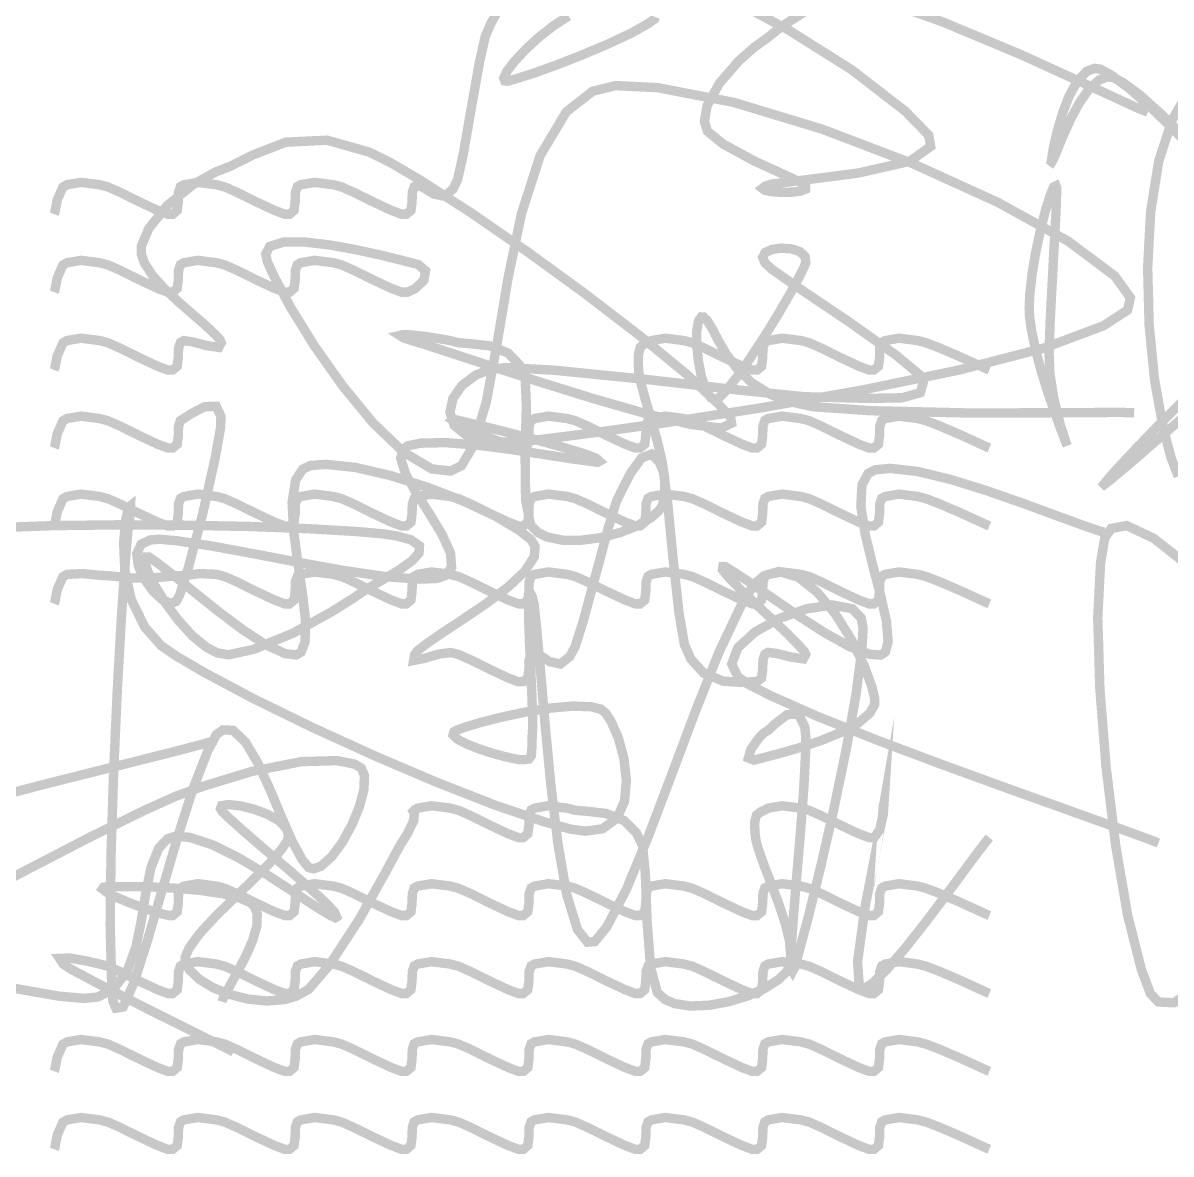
# Model space of a CAD drawing. Extents: x 0.5 to 10.7, y 0.3 to 10.6.
# Drawn here: x 7.432 to 9.123, y 7.387 to 9.054 of the extents above; entities that cross this region are included whole.
import ezdxf

# ---------------------------------------------------------------- set-up
doc = ezdxf.new("R2010")
doc.units = 0
doc.layers.get('0').update_dxf_attribs({"linetype": 'CONTINUOUS'})

msp = doc.modelspace()

# ---------------------------------------------------------------- linework, layer by layer
at = {"color": 0, "const_width": 0.013889}
for points in [[(8.71729, 9.08018), (8.78629, 9.05578), (8.90235, 9.00722), (9.01297, 8.95682), (9.07269, 8.92925), (9.08919, 8.92253)], [(7.47775, 8.77225), (7.4784, 8.77399), (7.48204, 8.79308), (7.49046, 8.81218), (7.49349, 8.81392), (7.49653, 8.81565), (7.51699, 8.81912), (7.54443, 8.81565), (7.551, 8.81392), (7.55707, 8.81228), (7.57471, 8.80447), (7.60303, 8.79047), (7.6301, 8.77778), (7.64501, 8.77225), (7.65001, 8.77225), (7.65218, 8.77225), (7.65881, 8.77778), (7.66049, 8.79047), (7.66081, 8.80447), (7.66374, 8.81282), (7.66569, 8.81392), (7.66872, 8.81565), (7.68924, 8.81912), (7.71664, 8.81565), (7.72319, 8.81392), (7.72928, 8.81228), (7.7469, 8.80447), (7.77522, 8.79047), (7.80231, 8.77778), (7.81722, 8.77225), (7.82221, 8.77225), (7.82437, 8.77225), (7.831, 8.77778), (7.83268, 8.79047), (7.83301, 8.80447), (7.83594, 8.81282), (7.83789, 8.81392), (7.84093, 8.81565), (7.86143, 8.81912), (7.88883, 8.81565), (7.8954, 8.81392), (7.90147, 8.81228), (7.91911, 8.80447), (7.94743, 8.79047), (7.9745, 8.77778), (7.98947, 8.77225), (7.99447, 8.77225), (7.99664, 8.77225), (8.00325, 8.77778), (8.00493, 8.79047), (8.00526, 8.80447), (8.00819, 8.81282), (8.01014, 8.81392), (8.01204, 8.815), (8.02171, 8.81142), (8.03668, 8.80203), (8.05274, 8.79861), (8.06549, 8.80935), (8.06765, 8.81392), (8.0721, 8.82357), (8.08024, 8.85992), (8.09196, 8.92697), (8.10406, 8.99544), (8.11279, 9.03412), (8.11778, 9.04568), (8.12067, 9.05246), (8.13112, 9.072)], [(8.36333, 9.06278), (8.36219, 9.05974), (8.35237, 9.05279), (8.32813, 9.03917), (8.29482, 9.02349), (8.25672, 9.00732), (8.21815, 8.99219), (8.18338, 8.97971), (8.15674, 8.97131), (8.14594, 8.96826), (8.14253, 8.96858), (8.14176, 8.96869), (8.14003, 8.97293), (8.14507, 8.98324), (8.15625, 8.99783), (8.17219, 9.01492), (8.19163, 9.03282), (8.21317, 9.04981), (8.23551, 9.06413)], [(8.50065, 9.07525), (8.55985, 9.04351), (8.6531, 8.98481), (8.73182, 8.92389), (8.76622, 8.88861), (8.76818, 8.87739), (8.7691, 8.87207), (8.73807, 8.85004), (8.66189, 8.83279), (8.57856, 8.822), (8.53444, 8.81657), (8.52681, 8.81392), (8.52522, 8.81342), (8.52111, 8.81028), (8.52496, 8.8074), (8.53543, 8.80539), (8.54958, 8.80442), (8.56451, 8.80469), (8.57721, 8.80621), (8.58479, 8.80925), (8.5849, 8.81332), (8.58431, 8.81392), (8.58057, 8.8176), (8.55669, 8.829), (8.5096, 8.85042), (8.46322, 8.87571), (8.44021, 8.89442), (8.43778, 8.90224), (8.43571, 8.90886), (8.43967, 8.93192), (8.45785, 8.96522), (8.486, 8.99767), (8.50956, 9.01856), (8.51807, 9.02458), (8.52626, 9.03043), (8.55007, 9.04921), (8.58615, 9.07232)], [(9.13753, 8.891), (9.10824, 8.92025), (9.07938, 8.94629), (9.05365, 8.96539), (9.0389, 8.97336), (9.03375, 8.97401), (9.02994, 8.97456), (9.01779, 8.97032), (9.00256, 8.95676), (8.98844, 8.93664), (8.97575, 8.91314), (8.96496, 8.88943), (8.95643, 8.86876), (8.95053, 8.85433), (8.94764, 8.84928), (8.94764, 8.84928), (8.94689, 8.84983), (8.94775, 8.85607), (8.95057, 8.8725), (8.95583, 8.89524), (8.96343, 8.92096), (8.97314, 8.94635), (8.98497, 8.96793), (8.99864, 8.98247), (9.01042, 8.98708), (9.01406, 8.98654), (9.01938, 8.98583), (9.03456, 8.97754), (9.06185, 8.95742), (9.09304, 8.9299), (9.12522, 8.89882), (9.15554, 8.86794)], [(7.47775, 8.65733), (7.4784, 8.65907), (7.48204, 8.67817), (7.49046, 8.69726), (7.49349, 8.699), (7.49653, 8.70074), (7.51699, 8.70421), (7.54443, 8.70074), (7.551, 8.699), (7.55707, 8.69738), (7.57471, 8.68956), (7.60303, 8.67557), (7.6301, 8.66287), (7.64501, 8.65733), (7.65001, 8.65733), (7.65218, 8.65733), (7.65881, 8.66287), (7.66049, 8.67557), (7.66081, 8.68956), (7.66374, 8.69792), (7.66569, 8.699), (7.66872, 8.70074), (7.68924, 8.70421), (7.71664, 8.70074), (7.72319, 8.699), (7.72928, 8.69738), (7.7469, 8.68956), (7.77522, 8.67557), (7.80231, 8.66287), (7.81722, 8.65733), (7.82221, 8.65733), (7.82437, 8.65733), (7.831, 8.66287), (7.83268, 8.67557), (7.83301, 8.68956), (7.83594, 8.69792), (7.83789, 8.699), (7.84093, 8.70074), (7.86143, 8.70421), (7.88883, 8.70074), (7.8954, 8.699), (7.90147, 8.69738), (7.91911, 8.68956), (7.94743, 8.67557), (7.9745, 8.66287), (7.98947, 8.65733), (7.99447, 8.65733), (7.99826, 8.65733), (8.00976, 8.66265), (8.02229, 8.67492), (8.02479, 8.68886), (8.01417, 8.69797), (8.01014, 8.699), (8.00521, 8.70031), (7.9905, 8.70415), (7.96001, 8.71164), (7.92296, 8.71978), (7.88362, 8.72694), (7.84636, 8.73128), (7.81549, 8.73112), (7.79525, 8.72472), (7.78933, 8.7136), (7.78999, 8.71039), (7.79144, 8.70281), (7.80137, 8.68088), (7.82611, 8.63456), (7.86083, 8.57844), (7.90229, 8.51964), (7.9471, 8.46511), (7.99208, 8.42188), (8.03386, 8.39697), (8.06207, 8.39382), (8.06917, 8.39735), (8.07781, 8.40169), (8.09532, 8.43158), (8.11453, 8.49647), (8.13026, 8.58182), (8.14626, 8.6774), (8.16613, 8.77294), (8.19353, 8.85818), (8.2321, 8.92296), (8.27094, 8.9534), (8.28554, 8.95692), (8.30485, 8.96169), (8.36714, 8.95861), (8.47928, 8.9369), (8.60883, 8.89768), (8.74283, 8.84668), (8.86811, 8.78965), (8.97168, 8.73253), (9.04053, 8.68099), (9.06337, 8.64931), (9.06153, 8.64085), (9.05931, 8.63103), (9.02399, 8.60796), (8.93582, 8.57487), (8.81179, 8.54281), (8.66661, 8.51286), (8.51503, 8.48622), (8.37175, 8.46397), (8.25151, 8.44738), (8.18978, 8.43967), (8.16917, 8.4375), (8.15685, 8.43625), (8.11942, 8.43696), (8.08599, 8.44569), (8.06711, 8.46104), (8.06082, 8.48036), (8.06526, 8.50097), (8.07861, 8.52012), (8.09896, 8.53526), (8.11789, 8.54264), (8.12446, 8.54362), (8.14274, 8.54633), (8.2161, 8.54221), (8.35433, 8.52826), (8.49864, 8.51178), (8.58208, 8.50336), (8.60846, 8.50265), (8.62582, 8.50222), (8.6779, 8.50082), (8.72706, 8.50174), (8.7539, 8.50928), (8.75797, 8.52365), (8.75651, 8.52724), (8.7531, 8.53543), (8.71892, 8.56392), (8.64729, 8.61469), (8.57286, 8.66471), (8.53396, 8.69189), (8.52681, 8.699), (8.5249, 8.7009), (8.52154, 8.70865), (8.52539, 8.71582), (8.5356, 8.72043), (8.54937, 8.72228), (8.56386, 8.72119), (8.57639, 8.71707), (8.5841, 8.70975), (8.58513, 8.70139), (8.58431, 8.699), (8.58262, 8.69456), (8.57628, 8.68153), (8.56244, 8.65588), (8.54449, 8.62506), (8.52425, 8.59218), (8.50336, 8.56022), (8.48356, 8.53222), (8.46664, 8.51124), (8.45785, 8.50211), (8.45432, 8.50028), (8.45269, 8.49946), (8.44532, 8.50174), (8.43756, 8.51372), (8.43132, 8.53293), (8.42686, 8.55599), (8.42443, 8.57958), (8.42443, 8.60047), (8.42703, 8.61529), (8.43126, 8.62082), (8.43261, 8.62071), (8.4344, 8.62067), (8.43956, 8.616), (8.44694, 8.60394), (8.45594, 8.58664), (8.46789, 8.56614), (8.48383, 8.54465), (8.5051, 8.52414), (8.53293, 8.50678), (8.55935, 8.49664), (8.56847, 8.49457), (8.59494, 8.48872), (8.67964, 8.48275), (8.82715, 8.47928), (8.97043, 8.47971), (9.04807, 8.48025), (9.0689, 8.4796)], [(9.134, 8.38601), (9.12901, 8.39887), (9.12358, 8.41276), (9.11193, 8.45628), (9.09901, 8.52821), (9.09104, 8.6091), (9.08886, 8.69347), (9.09326, 8.77572), (9.10514, 8.85032), (9.12522, 8.91174), (9.14518, 8.9459)], [(7.47775, 8.54264), (7.4784, 8.54438), (7.48204, 8.56347), (7.49046, 8.58257), (7.49349, 8.58431), (7.49653, 8.58604), (7.51699, 8.58951), (7.54443, 8.58604), (7.551, 8.58431), (7.55707, 8.58268), (7.57471, 8.57487), (7.60303, 8.56088), (7.6301, 8.54818), (7.64501, 8.54264), (7.65001, 8.54264), (7.65218, 8.54264), (7.65881, 8.54818), (7.66049, 8.56088), (7.66081, 8.57487), (7.66374, 8.58322), (7.66569, 8.58431), (7.66857, 8.58599), (7.68121, 8.58415), (7.70269, 8.57861), (7.72006, 8.57596), (7.72379, 8.5829), (7.72319, 8.58431), (7.7219, 8.58718), (7.71528, 8.59462), (7.70057, 8.60846), (7.68158, 8.62489), (7.66069, 8.64312), (7.64025, 8.66228), (7.62278, 8.68158), (7.61057, 8.70014), (7.60607, 8.71289), (7.60612, 8.71707), (7.60618, 8.72553), (7.61675, 8.75076), (7.64415, 8.78515), (7.68257, 8.81592), (7.71485, 8.83421), (7.72624, 8.8386), (7.73753, 8.84299), (7.77018, 8.85943), (7.81874, 8.87831), (7.87961, 8.88129), (7.94174, 8.86376), (7.96072, 8.85433), (7.97547, 8.84694), (8.01833, 8.82161), (8.09267, 8.77371), (8.17626, 8.71593), (8.26183, 8.6536), (8.3419, 8.59207), (8.40918, 8.53668), (8.45617, 8.49278), (8.47418, 8.47314), (8.47553, 8.46571), (8.47575, 8.46431), (8.46072, 8.45708), (8.4159, 8.46246), (8.34987, 8.47825), (8.27149, 8.50071), (8.18946, 8.52621), (8.11274, 8.55111), (8.04997, 8.57167), (8.02012, 8.58143), (8.01014, 8.58431), (8.00553, 8.58567), (7.99203, 8.59028), (7.98676, 8.59364), (7.9916, 8.59483), (8.00358, 8.59435), (8.02001, 8.59256), (8.03803, 8.59006), (8.05485, 8.58713), (8.06446, 8.58518), (8.06765, 8.58431), (8.07329, 8.58279), (8.09125, 8.58138), (8.11942, 8.57824), (8.14643, 8.56771), (8.16357, 8.54981), (8.16667, 8.54264), (8.17156, 8.53114), (8.17339, 8.491), (8.1715, 8.41992), (8.17225, 8.35124), (8.17958, 8.31396), (8.18707, 8.30653), (8.19037, 8.30328), (8.20372, 8.29665), (8.22672, 8.29189), (8.25375, 8.29178), (8.28256, 8.29562), (8.31093, 8.30296), (8.33669, 8.3131), (8.35758, 8.32553), (8.36876, 8.33556), (8.37136, 8.33957), (8.37386, 8.34353), (8.37733, 8.35796), (8.37733, 8.38222), (8.37289, 8.41043), (8.36561, 8.4406), (8.35704, 8.47086), (8.34868, 8.49924), (8.34207, 8.52382), (8.33919, 8.53792), (8.33886, 8.54264), (8.33849, 8.54833), (8.33843, 8.56537), (8.34115, 8.57617), (8.34662, 8.58062), (8.35271, 8.58322), (8.3546, 8.58431), (8.35764, 8.58604), (8.3781, 8.58951), (8.40554, 8.58604), (8.41211, 8.58431), (8.41818, 8.58268), (8.43582, 8.57487), (8.46414, 8.56088), (8.49121, 8.54818), (8.50612, 8.54264), (8.51113, 8.54264), (8.51329, 8.54264), (8.51992, 8.54818), (8.5216, 8.56088), (8.52192, 8.57487), (8.52485, 8.58322), (8.52681, 8.58431), (8.52983, 8.58604), (8.55035, 8.58951), (8.57775, 8.58604), (8.58431, 8.58431), (8.59039, 8.58268), (8.60801, 8.57487), (8.63633, 8.56088), (8.66342, 8.54818), (8.67833, 8.54264), (8.68332, 8.54264), (8.68549, 8.54264), (8.69211, 8.54818), (8.69379, 8.56088), (8.69412, 8.57487), (8.69706, 8.58322), (8.699, 8.58431), (8.70204, 8.58604), (8.72254, 8.58951), (8.74994, 8.58604), (8.75651, 8.58431), (8.76264, 8.58268), (8.7806, 8.57585), (8.80957, 8.56347), (8.83675, 8.55111), (8.8514, 8.54438), (8.85558, 8.54264)], [(9.15267, 8.50885), (9.12532, 8.48188), (9.09631, 8.45242), (9.06874, 8.42378), (9.04562, 8.39903), (9.02994, 8.38146), (9.02447, 8.37446), (9.02474, 8.37418), (9.02474, 8.37418), (9.02501, 8.37392), (9.03212, 8.37924), (9.05029, 8.39438), (9.07607, 8.41644), (9.10618, 8.4426), (9.13747, 8.46972)], [(7.47775, 8.42779), (7.4784, 8.42953), (7.48204, 8.44863), (7.49046, 8.46772), (7.49349, 8.46946), (7.49653, 8.47119), (7.51699, 8.47467), (7.54443, 8.47119), (7.551, 8.46946), (7.55707, 8.46783), (7.57471, 8.46001), (7.60303, 8.44601), (7.6301, 8.43332), (7.64501, 8.42779), (7.65001, 8.42779), (7.65218, 8.42779), (7.65881, 8.43332), (7.66049, 8.44601), (7.66081, 8.46001), (7.66374, 8.46838), (7.66569, 8.46946), (7.66872, 8.47119), (7.67996, 8.47863), (7.69949, 8.48867), (7.71642, 8.48915), (7.72331, 8.47433), (7.72319, 8.46946), (7.72288, 8.45839), (7.71485, 8.41336), (7.69646, 8.33089), (7.67524, 8.25125), (7.66243, 8.21083), (7.65831, 8.20344), (7.65722, 8.20161), (7.64942, 8.19863), (7.63678, 8.20421), (7.62289, 8.21724), (7.61035, 8.23486), (7.60161, 8.25413), (7.59928, 8.27214), (7.60579, 8.28597), (7.61914, 8.29226), (7.62375, 8.29264), (7.63222, 8.2934), (7.65821, 8.29107), (7.70904, 8.28347), (7.77072, 8.27208), (7.83783, 8.25922), (7.90474, 8.24718), (7.96599, 8.23817), (8.01606, 8.23449), (8.04172, 8.23557), (8.04943, 8.23833), (8.0535, 8.23986), (8.06321, 8.25179), (8.06147, 8.27349), (8.04899, 8.30072), (8.03065, 8.33089), (8.01118, 8.36139), (7.99544, 8.38943), (7.98822, 8.41249), (7.9916, 8.42572), (7.99447, 8.42779), (7.99897, 8.43115), (8.01731, 8.43485), (8.05376, 8.43571), (8.09885, 8.43224), (8.14763, 8.42606), (8.19521, 8.41883), (8.23654, 8.41233), (8.26682, 8.40826), (8.27838, 8.40668), (8.28108, 8.40821), (8.28108, 8.40821), (8.27621, 8.41271), (8.25553, 8.42031), (8.2239, 8.42979), (8.18608, 8.44026), (8.14675, 8.45053), (8.11074, 8.45953), (8.08274, 8.46619), (8.07146, 8.46886), (8.06765, 8.46946), (8.06717, 8.46957), (8.0656, 8.46858), (8.07232, 8.46431), (8.08544, 8.45768), (8.10275, 8.44987), (8.12185, 8.44185), (8.1404, 8.43479), (8.15608, 8.42974), (8.16401, 8.42779), (8.16667, 8.42779), (8.16883, 8.42779), (8.17546, 8.43332), (8.17714, 8.44601), (8.17746, 8.46001), (8.18039, 8.46838), (8.18235, 8.46946), (8.18539, 8.47119), (8.20589, 8.47467), (8.23329, 8.47119), (8.23986, 8.46946), (8.24593, 8.46783), (8.26357, 8.46001), (8.29189, 8.44601), (8.31896, 8.43332), (8.33388, 8.42779), (8.33886, 8.42779), (8.34104, 8.42779), (8.34771, 8.43332), (8.34939, 8.44601), (8.34972, 8.46001), (8.35265, 8.46838), (8.3546, 8.46946), (8.35764, 8.47119), (8.3781, 8.47467), (8.40554, 8.47119), (8.41211, 8.46946), (8.41818, 8.46783), (8.43582, 8.46001), (8.46414, 8.44601), (8.49121, 8.43332), (8.50612, 8.42779), (8.51113, 8.42779), (8.51329, 8.42779), (8.51992, 8.43332), (8.5216, 8.44601), (8.52192, 8.46001), (8.52485, 8.46838), (8.52681, 8.46946), (8.52983, 8.47119), (8.55035, 8.47467), (8.57775, 8.47119), (8.58431, 8.46946), (8.59039, 8.46783), (8.60801, 8.46001), (8.63633, 8.44601), (8.66342, 8.43332), (8.67833, 8.42779), (8.68332, 8.42779), (8.68549, 8.42779), (8.69211, 8.43332), (8.69379, 8.44601), (8.69412, 8.46001), (8.69706, 8.46838), (8.699, 8.46946), (8.70204, 8.47119), (8.72254, 8.47467), (8.74994, 8.47119), (8.75651, 8.46946), (8.76264, 8.46783), (8.7806, 8.46099), (8.80957, 8.44863), (8.83675, 8.43625), (8.8514, 8.42953), (8.85558, 8.42779)], [(7.39903, 8.3106), (7.47808, 8.31342), (7.57004, 8.31451), (7.66781, 8.31401), (7.76432, 8.31213), (7.8526, 8.30886), (7.9254, 8.30453), (7.96332, 8.30111), (7.97586, 8.29915), (7.98292, 8.29807), (8.00369, 8.29232), (8.01579, 8.28347), (8.01519, 8.27311), (8.00499, 8.26167), (7.98817, 8.24957), (7.96789, 8.23725), (7.9471, 8.22515), (7.93338, 8.21679), (7.92904, 8.21376), (7.91862, 8.2066), (7.88644, 8.18642), (7.82997, 8.15517), (7.77154, 8.13108), (7.73465, 8.1231), (7.72319, 8.125), (7.71783, 8.12592), (7.70264, 8.13368), (7.68126, 8.15099), (7.66049, 8.17389), (7.64165, 8.19937), (7.62625, 8.2245), (7.6155, 8.24615), (7.61094, 8.26139), (7.61313, 8.26708), (7.61387, 8.26708), (7.61724, 8.26708), (7.62739, 8.2601), (7.65142, 8.24181), (7.68283, 8.21636), (7.71843, 8.18782), (7.75489, 8.16038), (7.78911, 8.13797), (7.81782, 8.12483), (7.83404, 8.12289), (7.83789, 8.125), (7.84147, 8.12701), (7.84722, 8.14199), (7.84799, 8.17329), (7.84332, 8.21419), (7.83637, 8.2601), (7.83029, 8.30621), (7.82824, 8.34782), (7.83333, 8.38032), (7.84381, 8.3966), (7.84874, 8.39887), (7.85531, 8.40196), (7.87858, 8.40365), (7.92165, 8.39903), (7.97304, 8.38715), (8.02789, 8.36985), (8.08128, 8.34918), (8.12836, 8.32704), (8.16422, 8.3055), (8.18067, 8.2921), (8.18403, 8.2864), (8.18614, 8.28282), (8.185, 8.26753), (8.17085, 8.24576), (8.14589, 8.22244), (8.11442, 8.19874), (8.08074, 8.17594), (8.04926, 8.15522), (8.02425, 8.13786), (8.01286, 8.12879), (8.01014, 8.125), (8.00868, 8.12299), (8.00726, 8.11464), (8.02181, 8.11751), (8.04486, 8.12418), (8.06239, 8.12642), (8.06765, 8.125), (8.07374, 8.12337), (8.09136, 8.11556), (8.11968, 8.10157), (8.14675, 8.08886), (8.16168, 8.08333), (8.16667, 8.08333), (8.16883, 8.08333), (8.17546, 8.08886), (8.17714, 8.10157), (8.17746, 8.11556), (8.18039, 8.12392), (8.18235, 8.125), (8.18414, 8.12603), (8.19347, 8.12244), (8.20757, 8.11296), (8.22347, 8.10949), (8.23725, 8.12033), (8.23986, 8.125), (8.24517, 8.13482), (8.25689, 8.17171), (8.27528, 8.23975), (8.29378, 8.30908), (8.30572, 8.34814), (8.31125, 8.35969), (8.315, 8.36774), (8.32742, 8.39139), (8.34304, 8.41303), (8.35769, 8.41868), (8.36908, 8.40696), (8.3711, 8.40224), (8.37528, 8.39247), (8.38129, 8.34993), (8.38911, 8.26893), (8.39817, 8.18528), (8.40625, 8.13829), (8.41211, 8.125), (8.41564, 8.11686), (8.43468, 8.09608), (8.46317, 8.08425), (8.49083, 8.08242), (8.50603, 8.08333), (8.51113, 8.08333), (8.51329, 8.08333), (8.51992, 8.08886), (8.5216, 8.10157), (8.52192, 8.11556), (8.52485, 8.12392), (8.52681, 8.125), (8.52974, 8.12668), (8.54238, 8.12494), (8.56407, 8.11962), (8.58143, 8.11703), (8.58496, 8.12369), (8.58431, 8.125), (8.58268, 8.12825), (8.57525, 8.13661), (8.55817, 8.15397), (8.53618, 8.17475), (8.51253, 8.19683), (8.49024, 8.21789), (8.4725, 8.23574), (8.46246, 8.24804), (8.463, 8.25265), (8.46322, 8.25265), (8.46674, 8.25265), (8.47732, 8.24625), (8.50304, 8.22944), (8.53668, 8.20617), (8.57465, 8.18012), (8.6135, 8.15517), (8.64953, 8.13514), (8.67919, 8.12381), (8.69536, 8.12267), (8.699, 8.125), (8.70221, 8.12711), (8.70643, 8.14199), (8.70394, 8.17247), (8.69504, 8.21203), (8.68338, 8.25629), (8.67258, 8.30089), (8.66624, 8.34136), (8.66792, 8.37332), (8.67665, 8.38986), (8.68126, 8.39236), (8.68718, 8.39561), (8.70921, 8.39774), (8.74968, 8.39324), (8.79856, 8.3814), (8.85172, 8.36486), (8.90506, 8.34625), (8.95438, 8.32813), (8.99561, 8.3131), (9.01719, 8.30567), (9.02458, 8.30376)], [(7.35092, 7.76096), (7.4426, 7.80892), (7.53103, 7.85471), (7.60992, 7.89356), (7.65696, 7.91471), (7.67307, 7.92057), (7.6965, 7.92919), (7.76839, 7.95107), (7.84201, 7.96571), (7.89481, 7.96712), (7.92051, 7.96192), (7.92751, 7.95762), (7.93012, 7.95606), (7.93463, 7.94553), (7.93414, 7.92524), (7.92757, 7.8999), (7.91639, 7.87278), (7.90218, 7.8469), (7.88644, 7.82547), (7.87076, 7.81164), (7.85975, 7.80772), (7.85667, 7.80849), (7.85271, 7.80951), (7.8431, 7.82107), (7.82818, 7.84853), (7.81213, 7.88519), (7.79519, 7.92546), (7.77756, 7.96376), (7.7595, 7.99436), (7.74132, 8.01172), (7.72635, 8.01243), (7.72319, 8.01014), (7.71647, 8.00543), (7.70361, 7.98074), (7.68181, 7.92481), (7.6589, 7.85265), (7.63607, 7.77431), (7.61442, 7.70003), (7.59511, 7.63992), (7.57932, 7.60422), (7.56853, 7.60232), (7.56819, 7.60308), (7.56413, 7.61257), (7.56213, 7.64535), (7.56011, 7.72515), (7.56142, 7.83046), (7.56515, 7.94937), (7.57053, 8.06999), (7.57676, 8.18028), (7.58301, 8.26844), (7.58653, 8.30903), (7.58849, 8.32238), (7.58919, 8.32736), (7.59, 8.3425), (7.58708, 8.34017), (7.58274, 8.32032), (7.57992, 8.28782), (7.58171, 8.24761), (7.5911, 8.20464), (7.61106, 8.16385), (7.6351, 8.13667), (7.64475, 8.12999), (7.65761, 8.12115), (7.69819, 8.09733), (7.77126, 8.05843), (7.85732, 8.01639), (7.94971, 7.97424), (8.04199, 7.9349), (8.1275, 7.90147), (8.19965, 7.87696), (8.23867, 7.86615), (8.25196, 7.86431), (8.26004, 7.86317), (8.28538, 7.8666), (8.30675, 7.88206), (8.31793, 7.90701), (8.32075, 7.93756), (8.31717, 7.96994), (8.30897, 8.00043), (8.29807, 8.02513), (8.28999, 8.03737), (8.2864, 8.04025), (8.28293, 8.04297), (8.26893, 8.04644), (8.24197, 8.04753), (8.20882, 8.0446), (8.17285, 8.03879), (8.13743, 8.03136), (8.10585, 8.02333), (8.08143, 8.0159), (8.07081, 8.01204), (8.06765, 8.01014), (8.06663, 8.00956), (8.06532, 8.00493), (8.07194, 7.99864), (8.08513, 7.99175), (8.10243, 7.98486), (8.12164, 7.97851), (8.14031, 7.97336), (8.15608, 7.96978), (8.16401, 7.96847), (8.16667, 7.96847), (8.16917, 7.96847), (8.17681, 7.96946), (8.18072, 7.97444), (8.18153, 7.98693), (8.18197, 8.00439), (8.18235, 8.01014), (8.18267, 8.01568), (8.18251, 8.03222), (8.18143, 8.06511), (8.17969, 8.10374), (8.1779, 8.14318), (8.17665, 8.17828), (8.17654, 8.20404), (8.17822, 8.21544), (8.18164, 8.20953), (8.18224, 8.20736), (8.18463, 8.19846), (8.18767, 8.17057), (8.19368, 8.10568), (8.20074, 8.02294), (8.20931, 7.93261), (8.21983, 7.84494), (8.23275, 7.77007), (8.24858, 7.71838), (8.2634, 7.69965), (8.26779, 7.69997), (8.27414, 7.70053), (8.29172, 7.7219), (8.32064, 7.77724), (8.35314, 7.85574), (8.38769, 7.9471), (8.4229, 8.04101), (8.45731, 8.12711), (8.48953, 8.19521), (8.509, 8.22726), (8.51807, 8.23486), (8.52339, 8.23936), (8.54536, 8.24582), (8.57394, 8.23757), (8.60226, 8.215), (8.62885, 8.18283), (8.65207, 8.14578), (8.67042, 8.10872), (8.68235, 8.07628), (8.68653, 8.05903), (8.68642, 8.05333), (8.68631, 8.04932), (8.67964, 8.03728), (8.66228, 8.02235), (8.63743, 8.0089), (8.60829, 7.99696), (8.57796, 7.98682), (8.54958, 7.97857), (8.52621, 7.97239), (8.51486, 7.96951), (8.51113, 7.96847), (8.50879, 7.96789), (8.5006, 7.97103), (8.50439, 7.98406), (8.51546, 7.99972), (8.52376, 8.0084), (8.52681, 8.01014), (8.52983, 8.01187), (8.53999, 8.02138), (8.55767, 8.03489), (8.57428, 8.03603), (8.58356, 8.01682), (8.58431, 8.01014), (8.58518, 8.00196), (8.58475, 7.97694), (8.58214, 7.92626), (8.57753, 7.86535), (8.57215, 7.80122), (8.56717, 7.74115), (8.56364, 7.69228), (8.56278, 7.66174), (8.56569, 7.65668), (8.56569, 7.65668), (8.5689, 7.66292), (8.5746, 7.68365), (8.58931, 7.73844), (8.60747, 7.81256), (8.62674, 7.89735), (8.64475, 7.98432), (8.65912, 8.06472), (8.66758, 8.13004), (8.66954, 8.16163), (8.66775, 8.17165), (8.66683, 8.17697), (8.65349, 8.19092), (8.62435, 8.19646), (8.58664, 8.19092), (8.54665, 8.17686), (8.51069, 8.15696), (8.48503, 8.13362), (8.47592, 8.1096), (8.48486, 8.09104), (8.48975, 8.08735), (8.49957, 8.08003), (8.53282, 8.06304), (8.60211, 8.03239), (8.68924, 7.99767), (8.78608, 7.96126), (8.88422, 7.92557), (8.97558, 7.89285), (9.05181, 7.86546), (9.09158, 7.85086), (9.10471, 7.84571)], [(7.47775, 8.31293), (7.4784, 8.31467), (7.48204, 8.33376), (7.49046, 8.35286), (7.49349, 8.3546), (7.49653, 8.35633), (7.51699, 8.35981), (7.54443, 8.35633), (7.551, 8.3546), (7.55707, 8.35297), (7.57471, 8.34517), (7.60303, 8.33117), (7.6301, 8.31847), (7.64501, 8.31293), (7.65001, 8.31293), (7.65218, 8.31293), (7.65881, 8.31847), (7.66049, 8.33117), (7.66081, 8.34517), (7.66374, 8.35351), (7.66569, 8.3546), (7.66872, 8.35633), (7.68924, 8.35981), (7.71664, 8.35633), (7.72319, 8.3546), (7.72928, 8.35297), (7.7469, 8.34517), (7.77522, 8.33117), (7.80231, 8.31847), (7.81722, 8.31293), (7.82221, 8.31293), (7.82437, 8.31293), (7.831, 8.31847), (7.83268, 8.33117), (7.83301, 8.34517), (7.83594, 8.35351), (7.83789, 8.3546), (7.84093, 8.35633), (7.86143, 8.35981), (7.88883, 8.35633), (7.8954, 8.3546), (7.90147, 8.35297), (7.91911, 8.34517), (7.94743, 8.33117), (7.9745, 8.31847), (7.98947, 8.31293), (7.99447, 8.31293), (7.99664, 8.31293), (8.00325, 8.31847), (8.00493, 8.33117), (8.00526, 8.34517), (8.00819, 8.35351), (8.01014, 8.3546), (8.01318, 8.35633), (8.03364, 8.35981), (8.06108, 8.35633), (8.06765, 8.3546), (8.07374, 8.35297), (8.09136, 8.34517), (8.11968, 8.33117), (8.14675, 8.31847), (8.16168, 8.31293), (8.16667, 8.31293), (8.16883, 8.31293), (8.17546, 8.31847), (8.17714, 8.33117), (8.17746, 8.34517), (8.18039, 8.35351), (8.18235, 8.3546), (8.18539, 8.35633), (8.20589, 8.35981), (8.23329, 8.35633), (8.23986, 8.3546), (8.24593, 8.35297), (8.26357, 8.34517), (8.29189, 8.33117), (8.31896, 8.31847), (8.33388, 8.31293), (8.33886, 8.31293), (8.34104, 8.31293), (8.34771, 8.31847), (8.34939, 8.33117), (8.34972, 8.34517), (8.35265, 8.35351), (8.3546, 8.3546), (8.35764, 8.35633), (8.3781, 8.35981), (8.40554, 8.35633), (8.41211, 8.3546), (8.41818, 8.35297), (8.43582, 8.34517), (8.46414, 8.33117), (8.49121, 8.31847), (8.50612, 8.31293), (8.51113, 8.31293), (8.51329, 8.31293), (8.51992, 8.31847), (8.5216, 8.33117), (8.52192, 8.34517), (8.52485, 8.35351), (8.52681, 8.3546), (8.52983, 8.35633), (8.55035, 8.35981), (8.57775, 8.35633), (8.58431, 8.3546), (8.59039, 8.35297), (8.60801, 8.34517), (8.63633, 8.33117), (8.66342, 8.31847), (8.67833, 8.31293), (8.68332, 8.31293), (8.68549, 8.31293), (8.69211, 8.31847), (8.69379, 8.33117), (8.69412, 8.34517), (8.69706, 8.35351), (8.699, 8.3546), (8.70204, 8.35633), (8.72254, 8.35981), (8.74994, 8.35633), (8.75651, 8.3546), (8.76264, 8.35297), (8.7806, 8.34614), (8.80957, 8.33376), (8.83675, 8.3214), (8.8514, 8.31467), (8.85558, 8.31293)], [(9.14692, 8.25597), (9.09771, 8.29476), (9.058, 8.31342), (9.03538, 8.30925), (9.03222, 8.30474), (9.03222, 8.30474), (9.02572, 8.29557), (9.01947, 8.25868), (9.01531, 8.17763), (9.01844, 8.07329), (9.02761, 7.95747), (9.04172, 7.84201), (9.05946, 7.73867), (9.07964, 7.65924), (9.09299, 7.62364), (9.10113, 7.6154), (9.10499, 7.61149), (9.12771, 7.6104), (9.16237, 7.63417)], [(7.47775, 8.19819), (7.4784, 8.19993), (7.48204, 8.21903), (7.49046, 8.23813), (7.49349, 8.23986), (7.49653, 8.2416), (7.51986, 8.24268), (7.54633, 8.24001), (7.551, 8.23986), (7.55556, 8.23969), (7.59201, 8.23611), (7.60417, 8.23611), (7.61951, 8.23611), (7.66075, 8.23969), (7.66569, 8.23986), (7.67062, 8.24001), (7.69206, 8.24268), (7.71664, 8.2416), (7.72319, 8.23986), (7.72928, 8.23822), (7.7469, 8.23042), (7.77522, 8.21642), (7.80231, 8.20372), (7.81722, 8.19819), (7.82221, 8.19819), (7.82437, 8.19819), (7.831, 8.20372), (7.83268, 8.21642), (7.83301, 8.23042), (7.83594, 8.23876), (7.83789, 8.23986), (7.84093, 8.2416), (7.86143, 8.24507), (7.88883, 8.2416), (7.8954, 8.23986), (7.90147, 8.23822), (7.91911, 8.23042), (7.94743, 8.21642), (7.9745, 8.20372), (7.98947, 8.19819), (7.99447, 8.19819), (7.99664, 8.19819), (8.00325, 8.20372), (8.00493, 8.21642), (8.00526, 8.23042), (8.00819, 8.23876), (8.01014, 8.23986), (8.01318, 8.2416), (8.03364, 8.24507), (8.06108, 8.2416), (8.06765, 8.23986), (8.07374, 8.23822), (8.09136, 8.23042), (8.11968, 8.21642), (8.14675, 8.20372), (8.16168, 8.19819), (8.16667, 8.19819), (8.16883, 8.19819), (8.17546, 8.20372), (8.17714, 8.21642), (8.17746, 8.23042), (8.18039, 8.23876), (8.18235, 8.23986), (8.18539, 8.2416), (8.20589, 8.24507), (8.23329, 8.2416), (8.23986, 8.23986), (8.24593, 8.23822), (8.26357, 8.23042), (8.29189, 8.21642), (8.31896, 8.20372), (8.33388, 8.19819), (8.33886, 8.19819), (8.34104, 8.19819), (8.34771, 8.20372), (8.34939, 8.21642), (8.34972, 8.23042), (8.35265, 8.23876), (8.3546, 8.23986), (8.35764, 8.2416), (8.3781, 8.24507), (8.40554, 8.2416), (8.41211, 8.23986), (8.41818, 8.23822), (8.43582, 8.23042), (8.46414, 8.21642), (8.49121, 8.20372), (8.50612, 8.19819), (8.51113, 8.19819), (8.51329, 8.19819), (8.51992, 8.20372), (8.5216, 8.21642), (8.52192, 8.23042), (8.52485, 8.23876), (8.52681, 8.23986), (8.52983, 8.2416), (8.55035, 8.24507), (8.57775, 8.2416), (8.58431, 8.23986), (8.59039, 8.23822), (8.60801, 8.23042), (8.63633, 8.21642), (8.66342, 8.20372), (8.67833, 8.19819), (8.68332, 8.19819), (8.68549, 8.19819), (8.69211, 8.20372), (8.69379, 8.21642), (8.69412, 8.23042), (8.69706, 8.23876), (8.699, 8.23986), (8.70204, 8.2416), (8.72254, 8.24507), (8.74994, 8.2416), (8.75651, 8.23986), (8.76264, 8.23822), (8.7806, 8.23139), (8.80957, 8.21903), (8.83675, 8.20665), (8.8514, 8.19993), (8.85558, 8.19819)], [(7.41558, 7.63217), (7.48481, 7.62007), (7.52203, 7.61681), (7.53418, 7.61806), (7.54199, 7.61888), (7.56467, 7.63038), (7.58496, 7.65647), (7.59788, 7.69194), (7.60618, 7.73236), (7.61274, 7.77322), (7.62033, 7.81006), (7.63178, 7.83837), (7.64475, 7.85206), (7.65001, 7.85374), (7.65614, 7.85579), (7.67714, 7.85411), (7.71158, 7.84283), (7.75017, 7.82351), (7.78965, 7.79997), (7.82693, 7.77582), (7.85878, 7.75472), (7.88206, 7.7404), (7.89182, 7.73557), (7.89361, 7.73654), (7.89382, 7.73671), (7.89025, 7.74457), (7.87375, 7.76156), (7.84814, 7.78472), (7.81739, 7.81125), (7.78549, 7.83837), (7.75651, 7.86333), (7.73438, 7.88325), (7.72526, 7.89199), (7.72319, 7.8954), (7.72265, 7.89626), (7.72433, 7.90076), (7.73481, 7.90235), (7.75157, 7.90056), (7.77149, 7.89572), (7.79156, 7.88829), (7.80871, 7.87858), (7.81993, 7.86697), (7.82292, 7.85678), (7.82221, 7.85374), (7.82112, 7.84928), (7.81304, 7.83697), (7.79449, 7.81537), (7.76975, 7.79053), (7.74219, 7.76411), (7.71522, 7.73757), (7.69211, 7.71257), (7.67622, 7.69065), (7.67062, 7.67757), (7.67096, 7.67333), (7.67122, 7.66971), (7.67681, 7.65896), (7.69103, 7.64512), (7.71149, 7.63271), (7.73633, 7.62261), (7.76357, 7.61572), (7.79124, 7.61296), (7.81739, 7.61518), (7.83485, 7.62033), (7.84, 7.62321), (7.85265, 7.63026), (7.88286, 7.66553), (7.92676, 7.73269), (7.96593, 7.80279), (7.98736, 7.84239), (7.99447, 7.85374), (7.9981, 7.8596), (8.00717, 7.87842), (8.00836, 7.889), (8.00657, 7.89236), (8.00911, 7.89486), (8.01014, 7.8954), (8.01318, 7.89714), (8.03364, 7.90061), (8.06108, 7.89714), (8.06765, 7.8954), (8.07374, 7.89378), (8.09136, 7.88596), (8.11968, 7.87196), (8.14675, 7.85926), (8.16168, 7.85374), (8.16667, 7.85374), (8.16883, 7.85374), (8.17546, 7.85926), (8.17714, 7.87196), (8.17746, 7.88596), (8.18039, 7.89432), (8.18235, 7.8954), (8.18539, 7.89714), (8.20589, 7.90061), (8.23329, 7.89714), (8.23986, 7.8954), (8.24544, 7.89393), (8.26313, 7.89247), (8.29069, 7.88926), (8.3176, 7.87875), (8.33539, 7.86089), (8.33886, 7.85374), (8.3444, 7.84233), (8.34868, 7.80203), (8.35118, 7.73085), (8.35639, 7.66233), (8.36632, 7.62537), (8.37429, 7.61833), (8.37782, 7.61518), (8.39171, 7.60915), (8.41521, 7.60553), (8.44254, 7.60667), (8.4714, 7.61193), (8.49968, 7.6205), (8.52507, 7.63172), (8.54536, 7.64486), (8.55593, 7.65511), (8.55832, 7.65918), (8.56054, 7.66308), (8.56304, 7.67725), (8.56125, 7.70063), (8.55474, 7.72765), (8.54519, 7.7564), (8.53435, 7.78521), (8.52387, 7.81222), (8.51557, 7.83567), (8.51172, 7.84918), (8.51113, 7.85374), (8.51036, 7.85921), (8.5096, 7.87587), (8.51243, 7.88672), (8.5185, 7.8915), (8.52479, 7.89432), (8.52681, 7.8954), (8.52983, 7.89714), (8.55035, 7.90061), (8.57775, 7.89714), (8.58431, 7.8954), (8.59039, 7.89378), (8.60801, 7.88596), (8.63633, 7.87196), (8.66342, 7.85926), (8.67833, 7.85374), (8.68332, 7.85374), (8.68604, 7.85374), (8.69417, 7.86546), (8.69933, 7.88846), (8.70036, 7.90451), (8.69917, 7.89768), (8.699, 7.8954), (8.69835, 7.88618), (8.6894, 7.83968), (8.67269, 7.75256), (8.6614, 7.67101), (8.66396, 7.63319), (8.66792, 7.63211), (8.67085, 7.63135), (8.68218, 7.63813), (8.70383, 7.65864), (8.73047, 7.68946), (8.75976, 7.72651), (8.78933, 7.76557), (8.81674, 7.80257), (8.83957, 7.83333), (8.8514, 7.84879), (8.85558, 7.85374)], [(7.71556, 7.99724), (7.70122, 7.99274), (7.65771, 7.98122), (7.57249, 7.95975), (7.47017, 7.93408), (7.36111, 7.90571)], [(7.72487, 7.61193), (7.72581, 7.61501), (7.73014, 7.62381), (7.73915, 7.6404), (7.75011, 7.66021), (7.76113, 7.68169), (7.77046, 7.70344), (7.77626, 7.72385), (7.77675, 7.74138), (7.77263, 7.75217), (7.77012, 7.75456), (7.76676, 7.75782), (7.75315, 7.76389), (7.7264, 7.77094), (7.69325, 7.77587), (7.65712, 7.77914), (7.62142, 7.78097), (7.58957, 7.78157), (7.56494, 7.78136), (7.55442, 7.78103), (7.551, 7.78054), (7.55035, 7.78049), (7.54867, 7.77806), (7.55528, 7.77294), (7.56847, 7.76622), (7.58578, 7.75874), (7.60499, 7.75142), (7.62364, 7.74507), (7.63943, 7.74061), (7.64735, 7.73887), (7.65001, 7.73887), (7.65218, 7.73887), (7.65881, 7.74442), (7.66049, 7.75711), (7.66081, 7.77111), (7.66374, 7.77946), (7.66569, 7.78054), (7.66872, 7.78228), (7.68924, 7.78575), (7.71664, 7.78228), (7.72319, 7.78054), (7.72928, 7.77892), (7.7469, 7.77111), (7.77522, 7.75711), (7.80231, 7.74442), (7.81722, 7.73887), (7.82221, 7.73887), (7.82437, 7.73887), (7.831, 7.74442), (7.83268, 7.75711), (7.83301, 7.77111), (7.83594, 7.77946), (7.83789, 7.78054), (7.84093, 7.78228), (7.86143, 7.78575), (7.88883, 7.78228), (7.8954, 7.78054), (7.90147, 7.77892), (7.91911, 7.77111), (7.94743, 7.75711), (7.9745, 7.74442), (7.98947, 7.73887), (7.99447, 7.73887), (7.99664, 7.73887), (8.00325, 7.74442), (8.00493, 7.75711), (8.00526, 7.77111), (8.00819, 7.77946), (8.01014, 7.78054), (8.01318, 7.78228), (8.03364, 7.78575), (8.06108, 7.78228), (8.06765, 7.78054), (8.07374, 7.77892), (8.09136, 7.77111), (8.11968, 7.75711), (8.14675, 7.74442), (8.16168, 7.73887), (8.16667, 7.73887), (8.16883, 7.73887), (8.17546, 7.74442), (8.17714, 7.75711), (8.17746, 7.77111), (8.18039, 7.77946), (8.18235, 7.78054), (8.18539, 7.78228), (8.20589, 7.78575), (8.23329, 7.78228), (8.23986, 7.78054), (8.24593, 7.77892), (8.26357, 7.77111), (8.29189, 7.75711), (8.31896, 7.74442), (8.33388, 7.73887), (8.33886, 7.73887), (8.34104, 7.73887), (8.34771, 7.74442), (8.34939, 7.75711), (8.34972, 7.77111), (8.35265, 7.77946), (8.3546, 7.78054), (8.35764, 7.78228), (8.3781, 7.78575), (8.40554, 7.78228), (8.41211, 7.78054), (8.41818, 7.77892), (8.43582, 7.77111), (8.46414, 7.75711), (8.49121, 7.74442), (8.50612, 7.73887), (8.51113, 7.73887), (8.51329, 7.73887), (8.51992, 7.74442), (8.5216, 7.75711), (8.52192, 7.77111), (8.52485, 7.77946), (8.52681, 7.78054), (8.52983, 7.78228), (8.55035, 7.78575), (8.57775, 7.78228), (8.58431, 7.78054), (8.59039, 7.77892), (8.60801, 7.77111), (8.63633, 7.75711), (8.66342, 7.74442), (8.67833, 7.73887), (8.68332, 7.73887), (8.68549, 7.73887), (8.69211, 7.74442), (8.69379, 7.75711), (8.69412, 7.77111), (8.69706, 7.77946), (8.699, 7.78054), (8.70204, 7.78228), (8.72254, 7.78575), (8.74994, 7.78228), (8.75651, 7.78054), (8.76264, 7.77892), (8.7806, 7.77208), (8.80957, 7.75971), (8.83675, 7.74735), (8.8514, 7.74061), (8.85558, 7.73887)], [(7.74181, 7.53792), (7.73144, 7.54324), (7.69, 7.56392), (7.61404, 7.60183), (7.53987, 7.63976), (7.50142, 7.66038), (7.49349, 7.66569), (7.49089, 7.66743), (7.48535, 7.67572), (7.50049, 7.67632), (7.52647, 7.67165), (7.54486, 7.66732), (7.551, 7.66569), (7.55707, 7.66407), (7.57471, 7.65625), (7.60303, 7.64225), (7.6301, 7.62956), (7.64501, 7.62403), (7.65001, 7.62403), (7.65218, 7.62403), (7.65881, 7.62956), (7.66049, 7.64225), (7.66081, 7.65625), (7.66374, 7.66461), (7.66569, 7.66569), (7.66872, 7.66743), (7.68924, 7.6709), (7.71664, 7.66743), (7.72319, 7.66569), (7.72928, 7.66407), (7.7469, 7.65625), (7.77522, 7.64225), (7.80231, 7.62956), (7.81722, 7.62403), (7.82221, 7.62403), (7.82437, 7.62403), (7.831, 7.62956), (7.83268, 7.64225), (7.83301, 7.65625), (7.83594, 7.66461), (7.83789, 7.66569), (7.84093, 7.66743), (7.86143, 7.6709), (7.88883, 7.66743), (7.8954, 7.66569), (7.90147, 7.66407), (7.91911, 7.65625), (7.94743, 7.64225), (7.9745, 7.62956), (7.98947, 7.62403), (7.99447, 7.62403), (7.99664, 7.62403), (8.00325, 7.62956), (8.00493, 7.64225), (8.00526, 7.65625), (8.00819, 7.66461), (8.01014, 7.66569), (8.01318, 7.66743), (8.03364, 7.6709), (8.06108, 7.66743), (8.06765, 7.66569), (8.07374, 7.66407), (8.09136, 7.65625), (8.11968, 7.64225), (8.14675, 7.62956), (8.16168, 7.62403), (8.16667, 7.62403), (8.16883, 7.62403), (8.17546, 7.62956), (8.17714, 7.64225), (8.17746, 7.65625), (8.18039, 7.66461), (8.18235, 7.66569), (8.18539, 7.66743), (8.20589, 7.6709), (8.23329, 7.66743), (8.23986, 7.66569), (8.24593, 7.66407), (8.26357, 7.65625), (8.29189, 7.64225), (8.31896, 7.62956), (8.33388, 7.62403), (8.33886, 7.62403), (8.34104, 7.62403), (8.34771, 7.62956), (8.34939, 7.64225), (8.34972, 7.65625), (8.35265, 7.66461), (8.3546, 7.66569), (8.35764, 7.66743), (8.3781, 7.6709), (8.40554, 7.66743), (8.41211, 7.66569), (8.41818, 7.66407), (8.43582, 7.65625), (8.46414, 7.64225), (8.49121, 7.62956), (8.50612, 7.62403), (8.51113, 7.62403), (8.51329, 7.62403), (8.51992, 7.62956), (8.5216, 7.64225), (8.52192, 7.65625), (8.52485, 7.66461), (8.52681, 7.66569), (8.52983, 7.66743), (8.55035, 7.6709), (8.57775, 7.66743), (8.58431, 7.66569), (8.59039, 7.66407), (8.60801, 7.65625), (8.63633, 7.64225), (8.66342, 7.62956), (8.67833, 7.62403), (8.68332, 7.62403), (8.68549, 7.62403), (8.69211, 7.62956), (8.69379, 7.64225), (8.69412, 7.65625), (8.69706, 7.66461), (8.699, 7.66569), (8.70204, 7.66743), (8.72254, 7.6709), (8.74994, 7.66743), (8.75651, 7.66569), (8.76264, 7.66407), (8.7806, 7.65722), (8.80957, 7.64486), (8.83675, 7.63249), (8.8514, 7.62576), (8.85558, 7.62403)], [(7.47775, 7.50933), (7.4784, 7.51107), (7.48204, 7.53017), (7.49046, 7.54926), (7.49349, 7.551), (7.49653, 7.55274), (7.51699, 7.55621), (7.54443, 7.55274), (7.551, 7.551), (7.55707, 7.54937), (7.57471, 7.54156), (7.60303, 7.52756), (7.6301, 7.51486), (7.64501, 7.50933), (7.65001, 7.50933), (7.65218, 7.50933), (7.65881, 7.51486), (7.66049, 7.52756), (7.66081, 7.54156), (7.66374, 7.54992), (7.66569, 7.551), (7.66872, 7.55274), (7.68924, 7.55621), (7.71664, 7.55274), (7.72319, 7.551), (7.72928, 7.54937), (7.7469, 7.54156), (7.77522, 7.52756), (7.80231, 7.51486), (7.81722, 7.50933), (7.82221, 7.50933), (7.82437, 7.50933), (7.831, 7.51486), (7.83268, 7.52756), (7.83301, 7.54156), (7.83594, 7.54992), (7.83789, 7.551), (7.84093, 7.55274), (7.86143, 7.55621), (7.88883, 7.55274), (7.8954, 7.551), (7.90147, 7.54937), (7.91911, 7.54156), (7.94743, 7.52756), (7.9745, 7.51486), (7.98947, 7.50933), (7.99447, 7.50933), (7.99664, 7.50933), (8.00325, 7.51486), (8.00493, 7.52756), (8.00526, 7.54156), (8.00819, 7.54992), (8.01014, 7.551), (8.01318, 7.55274), (8.03364, 7.55621), (8.06108, 7.55274), (8.06765, 7.551), (8.07374, 7.54937), (8.09136, 7.54156), (8.11968, 7.52756), (8.14675, 7.51486), (8.16168, 7.50933), (8.16667, 7.50933), (8.16883, 7.50933), (8.17546, 7.51486), (8.17714, 7.52756), (8.17746, 7.54156), (8.18039, 7.54992), (8.18235, 7.551), (8.18539, 7.55274), (8.20589, 7.55621), (8.23329, 7.55274), (8.23986, 7.551), (8.24593, 7.54937), (8.26357, 7.54156), (8.29189, 7.52756), (8.31896, 7.51486), (8.33388, 7.50933), (8.33886, 7.50933), (8.34104, 7.50933), (8.34771, 7.51486), (8.34939, 7.52756), (8.34972, 7.54156), (8.35265, 7.54992), (8.3546, 7.551), (8.35764, 7.55274), (8.3781, 7.55621), (8.40554, 7.55274), (8.41211, 7.551), (8.41818, 7.54937), (8.43582, 7.54156), (8.46414, 7.52756), (8.49121, 7.51486), (8.50612, 7.50933), (8.51113, 7.50933), (8.51329, 7.50933), (8.51992, 7.51486), (8.5216, 7.52756), (8.52192, 7.54156), (8.52485, 7.54992), (8.52681, 7.551), (8.52983, 7.55274), (8.55035, 7.55621), (8.57775, 7.55274), (8.58431, 7.551), (8.59039, 7.54937), (8.60801, 7.54156), (8.63633, 7.52756), (8.66342, 7.51486), (8.67833, 7.50933), (8.68332, 7.50933), (8.68549, 7.50933), (8.69211, 7.51486), (8.69379, 7.52756), (8.69412, 7.54156), (8.69706, 7.54992), (8.699, 7.551), (8.70204, 7.55274), (8.72254, 7.55621), (8.74994, 7.55274), (8.75651, 7.551), (8.76264, 7.54937), (8.7806, 7.54254), (8.80957, 7.53017), (8.83675, 7.51779), (8.8514, 7.51107), (8.85558, 7.50933)], [(7.47775, 7.39442), (7.4784, 7.39615), (7.48204, 7.41525), (7.49046, 7.43435), (7.49349, 7.43608), (7.49653, 7.43782), (7.51699, 7.44129), (7.54443, 7.43782), (7.551, 7.43608), (7.55707, 7.43446), (7.57471, 7.42665), (7.60303, 7.41265), (7.6301, 7.39996), (7.64501, 7.39442), (7.65001, 7.39442), (7.65218, 7.39442), (7.65881, 7.39996), (7.66049, 7.41265), (7.66081, 7.42665), (7.66374, 7.435), (7.66569, 7.43608), (7.66872, 7.43782), (7.68924, 7.44129), (7.71664, 7.43782), (7.72319, 7.43608), (7.72928, 7.43446), (7.7469, 7.42665), (7.77522, 7.41265), (7.80231, 7.39996), (7.81722, 7.39442), (7.82221, 7.39442), (7.82437, 7.39442), (7.831, 7.39996), (7.83268, 7.41265), (7.83301, 7.42665), (7.83594, 7.435), (7.83789, 7.43608), (7.84093, 7.43782), (7.86143, 7.44129), (7.88883, 7.43782), (7.8954, 7.43608), (7.90147, 7.43446), (7.91911, 7.42665), (7.94743, 7.41265), (7.9745, 7.39996), (7.98947, 7.39442), (7.99447, 7.39442), (7.99664, 7.39442), (8.00325, 7.39996), (8.00493, 7.41265), (8.00526, 7.42665), (8.00819, 7.435), (8.01014, 7.43608), (8.01318, 7.43782), (8.03364, 7.44129), (8.06108, 7.43782), (8.06765, 7.43608), (8.07374, 7.43446), (8.09136, 7.42665), (8.11968, 7.41265), (8.14675, 7.39996), (8.16168, 7.39442), (8.16667, 7.39442), (8.16883, 7.39442), (8.17546, 7.39996), (8.17714, 7.41265), (8.17746, 7.42665), (8.18039, 7.435), (8.18235, 7.43608), (8.18539, 7.43782), (8.20589, 7.44129), (8.23329, 7.43782), (8.23986, 7.43608), (8.24593, 7.43446), (8.26357, 7.42665), (8.29189, 7.41265), (8.31896, 7.39996), (8.33388, 7.39442), (8.33886, 7.39442), (8.34104, 7.39442), (8.34771, 7.39996), (8.34939, 7.41265), (8.34972, 7.42665), (8.35265, 7.435), (8.3546, 7.43608), (8.35764, 7.43782), (8.3781, 7.44129), (8.40554, 7.43782), (8.41211, 7.43608), (8.41818, 7.43446), (8.43582, 7.42665), (8.46414, 7.41265), (8.49121, 7.39996), (8.50612, 7.39442), (8.51113, 7.39442), (8.51329, 7.39442), (8.51992, 7.39996), (8.5216, 7.41265), (8.52192, 7.42665), (8.52485, 7.435), (8.52681, 7.43608), (8.52983, 7.43782), (8.55035, 7.44129), (8.57775, 7.43782), (8.58431, 7.43608), (8.59039, 7.43446), (8.60801, 7.42665), (8.63633, 7.41265), (8.66342, 7.39996), (8.67833, 7.39442), (8.68332, 7.39442), (8.68549, 7.39442), (8.69211, 7.39996), (8.69379, 7.41265), (8.69412, 7.42665), (8.69706, 7.435), (8.699, 7.43608), (8.70204, 7.43782), (8.72254, 7.44129), (8.74994, 7.43782), (8.75651, 7.43608), (8.76264, 7.43446), (8.7806, 7.42763), (8.80957, 7.41525), (8.83675, 7.40289), (8.8514, 7.39615), (8.85558, 7.39442)]]:
    msp.add_lwpolyline(points, dxfattribs=at)
msp.add_lwpolyline([(8.95361, 8.81401), (8.95486, 8.81076), (8.95383, 8.77626), (8.94976, 8.70096), (8.94526, 8.61615), (8.94358, 8.56569), (8.94428, 8.54969), (8.94476, 8.53787), (8.95019, 8.50244), (8.96013, 8.46164), (8.96864, 8.43522), (8.97026, 8.4311), (8.97026, 8.4311), (8.96935, 8.43354), (8.96653, 8.44069), (8.95979, 8.45844), (8.95111, 8.48236), (8.94151, 8.51053), (8.93201, 8.54113), (8.92367, 8.57221), (8.91754, 8.60178), (8.91482, 8.62147), (8.91461, 8.62804), (8.91428, 8.63476), (8.91525, 8.65489), (8.91878, 8.68588), (8.92437, 8.71838), (8.93115, 8.74983), (8.93832, 8.77778), (8.94499, 8.79949), (8.95036, 8.81244), (8.95361, 8.81401), (8.95361, 8.81401)], close=True, dxfattribs=at)

doc.saveas('drawing.dxf')
